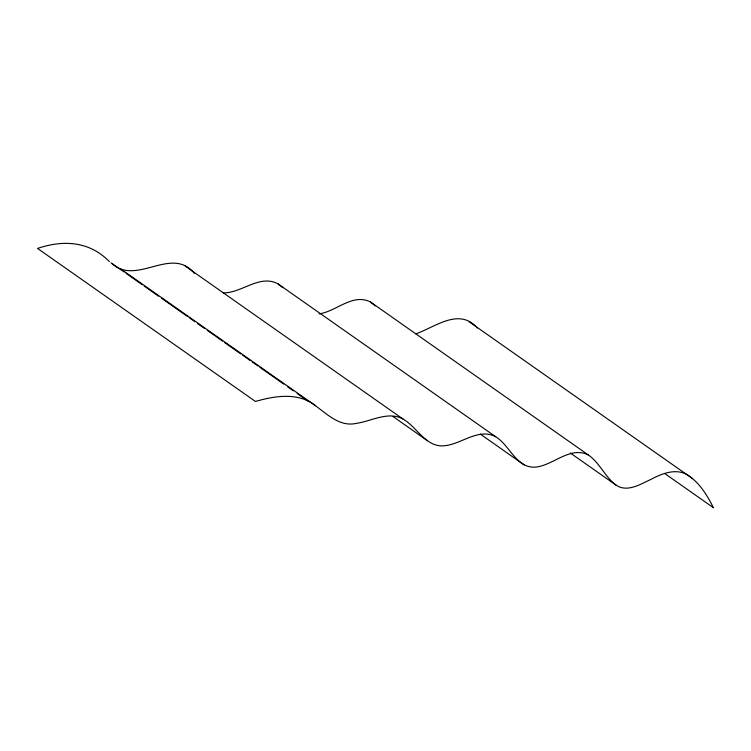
<?xml version="1.0" encoding="UTF-8"?>
<svg xmlns="http://www.w3.org/2000/svg" width="751" height="751" viewBox="0 0 751 751"><rect width="100%" height="100%" fill="white"/><g stroke="black" fill="none" stroke-linecap="round" stroke-linejoin="round"><path stroke-width="1.13" d="M415.819 333.876C435.28 327.07 459.152 307.178 477.354 327.999M319.015 313.89C336.288 311.515 352.501 293.059 370.318 301.883L588.211 454.899C599.805 462.776 604.94 476.988 616.195 485.221C627.404 492.675 640.415 484.16 650.882 479.42C662.617 473.083 678.144 467.178 689.981 476.641C700.655 484.442 707.583 496.129 713.45 507.732L664.71 473.505M223.263 292.918C241.878 293.115 259.377 274.153 277.814 283.728L495.707 436.744C509.985 445.437 516.359 468.708 535.829 467.103C553.6 465.141 569.99 445.972 588.211 454.899M194.359 273.336C171.266 245.136 136.025 287.051 111.026 262.784M495.707 436.744C478.378 427.61 461.527 444.263 444.273 445.765C426.915 447.512 418.129 429.356 405.671 420.767C390.445 409.53 372.177 421.17 356.012 423.433C339.921 426.981 327.342 414.411 315.523 405.728L120.564 268.82M315.523 405.728C298.391 391.956 274.922 395.871 255.443 401.447L37.55 248.431C63.394 239.682 89.416 241.193 109.346 261.573M469.291 321.86L692.666 478.697M570.328 453.013L616.195 485.221M480.293 434.087L524.254 464.963M185.197 266.07L403.09 419.086M393.045 416.542L427.441 440.706M112.706 263.967L124.168 272.022M126.084 273.364L142.333 284.779M144.239 286.122L158.574 296.185M161.446 298.203L170.045 304.239M171.003 304.906L187.243 316.321M189.158 317.664L194.894 321.691M197.757 323.7L204.45 328.403M207.314 330.412L214.964 335.781M215.912 336.457L222.606 341.151M224.521 342.494L240.761 353.899M242.676 355.242L250.318 360.611M252.233 361.954L257.969 365.981M259.874 367.323L283.765 384.099M287.595 386.784L293.322 390.811M297.152 393.496L307.657 400.884M277.814 283.728L282.817 287.661M370.318 301.883L375.312 305.929"/></g></svg>
